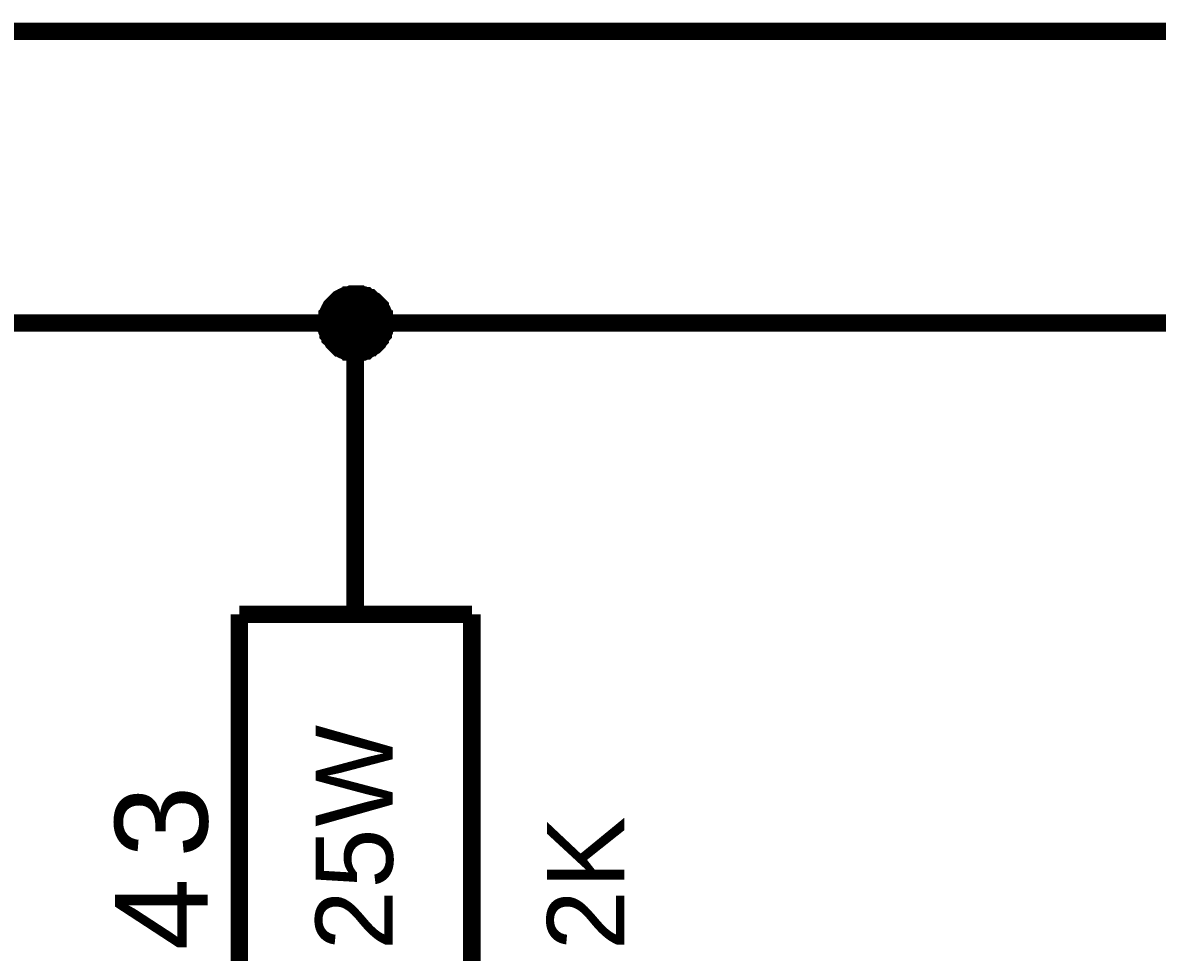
# Model space of a CAD drawing. Header units: millimetres. Extents: x -2024 to 917, y -725 to 13.
# Drawn here: x 426.39 to 445.85, y -172.08 to -156.13 of the extents above; entities that cross this region are included whole.
import ezdxf

# ---------------------------------------------------------------- set-up
doc = ezdxf.new("R2010")
doc.units = ezdxf.units.MM
doc.layers.add('Sheet', color=255, linetype='Continuous')
doc.styles.get("Standard").update_dxf_attribs({"font": 'arial.ttf'})

msp = doc.modelspace()

# ---------------------------------------------------------------- linework, layer by layer
at = {"layer": 'Sheet'}
for points, const_width in [([(402.115, -156.281), (424.608, -156.281), (499.568, -156.281), (509.565, -156.281), (557.034, -156.281)], 0.3), ([(431.593, -161.282), (431.593, -161.265), (431.593, -161.232), (431.593, -161.216), (431.61, -161.183), (431.61, -161.166), (431.61, -161.133), (431.626, -161.116), (431.626, -161.1), (431.643, -161.067), (431.659, -161.05), (431.659, -161.034), (431.676, -161), (431.692, -160.984), (431.709, -160.967), (431.725, -160.951), (431.742, -160.934), (431.758, -160.918), (431.775, -160.901), (431.792, -160.884), (431.808, -160.868), (431.841, -160.851), (431.858, -160.851), (431.874, -160.835), (431.907, -160.818), (431.924, -160.818), (431.941, -160.802), (431.974, -160.802), (431.99, -160.802), (432.023, -160.785), (432.04, -160.785), (432.073, -160.785), (432.089, -160.785)], 0.3), ([(431.593, -161.282), (431.593, -161.265), (431.593, -161.232), (431.593, -161.216), (431.61, -161.183), (431.61, -161.166), (431.61, -161.133), (431.626, -161.116), (431.626, -161.1), (431.643, -161.067), (431.659, -161.05), (431.659, -161.034), (431.676, -161), (431.692, -160.984), (431.709, -160.967), (431.725, -160.951), (431.742, -160.934), (431.758, -160.918), (431.775, -160.901), (431.792, -160.884), (431.808, -160.868), (431.841, -160.851), (431.858, -160.851), (431.874, -160.835), (431.907, -160.818), (431.924, -160.818), (431.941, -160.802), (431.974, -160.802), (431.99, -160.802), (432.023, -160.785), (432.04, -160.785), (432.073, -160.785), (432.089, -160.785)], 0.3), ([(431.593, -161.282), (431.593, -161.265), (431.593, -161.232), (431.593, -161.216), (431.61, -161.183), (431.61, -161.166), (431.61, -161.133), (431.626, -161.116), (431.626, -161.1), (431.643, -161.067), (431.659, -161.05), (431.659, -161.034), (431.676, -161), (431.692, -160.984), (431.709, -160.967), (431.725, -160.951), (431.742, -160.934), (431.758, -160.918), (431.775, -160.901), (431.792, -160.884), (431.808, -160.868), (431.841, -160.851), (431.858, -160.851), (431.874, -160.835), (431.907, -160.818), (431.924, -160.818), (431.941, -160.802), (431.974, -160.802), (431.99, -160.802), (432.023, -160.785), (432.04, -160.785), (432.073, -160.785), (432.089, -160.785)], 0.3), ([(431.593, -161.282), (431.593, -161.265), (431.593, -161.232), (431.593, -161.216), (431.61, -161.183), (431.61, -161.166), (431.61, -161.133), (431.626, -161.116), (431.626, -161.1), (431.643, -161.067), (431.659, -161.05), (431.659, -161.034), (431.676, -161), (431.692, -160.984), (431.709, -160.967), (431.725, -160.951), (431.742, -160.934), (431.758, -160.918), (431.775, -160.901), (431.792, -160.884), (431.808, -160.868), (431.841, -160.851), (431.858, -160.851), (431.874, -160.835), (431.907, -160.818), (431.924, -160.818), (431.941, -160.802), (431.974, -160.802), (431.99, -160.802), (432.023, -160.785), (432.04, -160.785), (432.073, -160.785), (432.089, -160.785)], 0.3), ([(431.593, -161.282), (431.593, -161.265), (431.593, -161.232), (431.593, -161.216), (431.61, -161.183), (431.61, -161.166), (431.61, -161.133), (431.626, -161.116), (431.626, -161.1), (431.643, -161.067), (431.659, -161.05), (431.659, -161.034), (431.676, -161), (431.692, -160.984), (431.709, -160.967), (431.725, -160.951), (431.742, -160.934), (431.758, -160.918), (431.775, -160.901), (431.792, -160.884), (431.808, -160.868), (431.841, -160.851), (431.858, -160.851), (431.874, -160.835), (431.907, -160.818), (431.924, -160.818), (431.941, -160.802), (431.974, -160.802), (431.99, -160.802), (432.023, -160.785), (432.04, -160.785), (432.073, -160.785), (432.089, -160.785)], 0.0991), ([(431.593, -161.282), (431.593, -161.265), (431.593, -161.232), (431.593, -161.216), (431.61, -161.183), (431.61, -161.166), (431.61, -161.133), (431.626, -161.116), (431.626, -161.1), (431.643, -161.067), (431.659, -161.05), (431.659, -161.034), (431.676, -161), (431.692, -160.984), (431.709, -160.967), (431.725, -160.951), (431.742, -160.934), (431.758, -160.918), (431.775, -160.901), (431.792, -160.884), (431.808, -160.868), (431.841, -160.851), (431.858, -160.851), (431.874, -160.835), (431.907, -160.818), (431.924, -160.818), (431.941, -160.802), (431.974, -160.802), (431.99, -160.802), (432.023, -160.785), (432.04, -160.785), (432.073, -160.785), (432.089, -160.785)], 0.0991), ([(431.593, -161.282), (431.593, -161.265), (431.593, -161.232), (431.593, -161.216), (431.61, -161.183), (431.61, -161.166), (431.61, -161.133), (431.626, -161.116), (431.626, -161.1), (431.643, -161.067), (431.659, -161.05), (431.659, -161.034), (431.676, -161), (431.692, -160.984), (431.709, -160.967), (431.725, -160.951), (431.742, -160.934), (431.758, -160.918), (431.775, -160.901), (431.792, -160.884), (431.808, -160.868), (431.841, -160.851), (431.858, -160.851), (431.874, -160.835), (431.907, -160.818), (431.924, -160.818), (431.941, -160.802), (431.974, -160.802), (431.99, -160.802), (432.023, -160.785), (432.04, -160.785), (432.073, -160.785), (432.089, -160.785)], 0.0991), ([(431.593, -161.282), (431.593, -161.265), (431.593, -161.232), (431.593, -161.216), (431.61, -161.183), (431.61, -161.166), (431.61, -161.133), (431.626, -161.116), (431.626, -161.1), (431.643, -161.067), (431.659, -161.05), (431.659, -161.034), (431.676, -161), (431.692, -160.984), (431.709, -160.967), (431.725, -160.951), (431.742, -160.934), (431.758, -160.918), (431.775, -160.901), (431.792, -160.884), (431.808, -160.868), (431.841, -160.851), (431.858, -160.851), (431.874, -160.835), (431.907, -160.818), (431.924, -160.818), (431.941, -160.802), (431.974, -160.802), (431.99, -160.802), (432.023, -160.785), (432.04, -160.785), (432.073, -160.785), (432.089, -160.785)], 0.0991), ([(432.089, -160.785), (432.089, -160.785)], 0.3), ([(432.089, -160.785), (432.123, -160.785), (432.139, -160.785), (432.172, -160.785), (432.189, -160.802), (432.222, -160.802), (432.238, -160.802), (432.272, -160.818), (432.288, -160.818), (432.305, -160.835), (432.338, -160.851), (432.354, -160.851), (432.371, -160.868), (432.387, -160.884), (432.421, -160.901), (432.437, -160.918), (432.454, -160.934), (432.47, -160.951), (432.487, -160.967), (432.503, -160.984), (432.52, -161), (432.52, -161.034), (432.536, -161.05), (432.553, -161.067), (432.569, -161.1), (432.569, -161.116), (432.586, -161.133), (432.586, -161.166), (432.586, -161.183), (432.603, -161.216), (432.603, -161.232), (432.603, -161.265), (432.603, -161.282)], 0.3), ([(432.089, -160.785), (432.089, -160.785)], 0.3), ([(432.089, -160.785), (432.123, -160.785), (432.139, -160.785), (432.172, -160.785), (432.189, -160.802), (432.222, -160.802), (432.238, -160.802), (432.272, -160.818), (432.288, -160.818), (432.305, -160.835), (432.338, -160.851), (432.354, -160.851), (432.371, -160.868), (432.387, -160.884), (432.421, -160.901), (432.437, -160.918), (432.454, -160.934), (432.47, -160.951), (432.487, -160.967), (432.503, -160.984), (432.52, -161), (432.52, -161.034), (432.536, -161.05), (432.553, -161.067), (432.569, -161.1), (432.569, -161.116), (432.586, -161.133), (432.586, -161.166), (432.586, -161.183), (432.603, -161.216), (432.603, -161.232), (432.603, -161.265), (432.603, -161.282)], 0.3), ([(432.089, -160.785), (432.089, -160.785)], 0.3), ([(432.089, -160.785), (432.123, -160.785), (432.139, -160.785), (432.172, -160.785), (432.189, -160.802), (432.222, -160.802), (432.238, -160.802), (432.272, -160.818), (432.288, -160.818), (432.305, -160.835), (432.338, -160.851), (432.354, -160.851), (432.371, -160.868), (432.387, -160.884), (432.421, -160.901), (432.437, -160.918), (432.454, -160.934), (432.47, -160.951), (432.487, -160.967), (432.503, -160.984), (432.52, -161), (432.52, -161.034), (432.536, -161.05), (432.553, -161.067), (432.569, -161.1), (432.569, -161.116), (432.586, -161.133), (432.586, -161.166), (432.586, -161.183), (432.603, -161.216), (432.603, -161.232), (432.603, -161.265), (432.603, -161.282)], 0.3), ([(432.089, -160.785), (432.089, -160.785)], 0.3), ([(432.089, -160.785), (432.123, -160.785), (432.139, -160.785), (432.172, -160.785), (432.189, -160.802), (432.222, -160.802), (432.238, -160.802), (432.272, -160.818), (432.288, -160.818), (432.305, -160.835), (432.338, -160.851), (432.354, -160.851), (432.371, -160.868), (432.387, -160.884), (432.421, -160.901), (432.437, -160.918), (432.454, -160.934), (432.47, -160.951), (432.487, -160.967), (432.503, -160.984), (432.52, -161), (432.52, -161.034), (432.536, -161.05), (432.553, -161.067), (432.569, -161.1), (432.569, -161.116), (432.586, -161.133), (432.586, -161.166), (432.586, -161.183), (432.603, -161.216), (432.603, -161.232), (432.603, -161.265), (432.603, -161.282)], 0.3), ([(432.089, -160.785), (432.089, -160.785)], 0.0991), ([(432.089, -160.785), (432.123, -160.785), (432.139, -160.785), (432.172, -160.785), (432.189, -160.802), (432.222, -160.802), (432.238, -160.802), (432.272, -160.818), (432.288, -160.818), (432.305, -160.835), (432.338, -160.851), (432.354, -160.851), (432.371, -160.868), (432.387, -160.884), (432.421, -160.901), (432.437, -160.918), (432.454, -160.934), (432.47, -160.951), (432.487, -160.967), (432.503, -160.984), (432.52, -161), (432.52, -161.034), (432.536, -161.05), (432.553, -161.067), (432.569, -161.1), (432.569, -161.116), (432.586, -161.133), (432.586, -161.166), (432.586, -161.183), (432.603, -161.216), (432.603, -161.232), (432.603, -161.265), (432.603, -161.282)], 0.0991), ([(432.089, -160.785), (432.089, -160.785)], 0.0991), ([(432.089, -160.785), (432.123, -160.785), (432.139, -160.785), (432.172, -160.785), (432.189, -160.802), (432.222, -160.802), (432.238, -160.802), (432.272, -160.818), (432.288, -160.818), (432.305, -160.835), (432.338, -160.851), (432.354, -160.851), (432.371, -160.868), (432.387, -160.884), (432.421, -160.901), (432.437, -160.918), (432.454, -160.934), (432.47, -160.951), (432.487, -160.967), (432.503, -160.984), (432.52, -161), (432.52, -161.034), (432.536, -161.05), (432.553, -161.067), (432.569, -161.1), (432.569, -161.116), (432.586, -161.133), (432.586, -161.166), (432.586, -161.183), (432.603, -161.216), (432.603, -161.232), (432.603, -161.265), (432.603, -161.282)], 0.0991), ([(432.089, -160.785), (432.089, -160.785)], 0.0991), ([(432.089, -160.785), (432.123, -160.785), (432.139, -160.785), (432.172, -160.785), (432.189, -160.802), (432.222, -160.802), (432.238, -160.802), (432.272, -160.818), (432.288, -160.818), (432.305, -160.835), (432.338, -160.851), (432.354, -160.851), (432.371, -160.868), (432.387, -160.884), (432.421, -160.901), (432.437, -160.918), (432.454, -160.934), (432.47, -160.951), (432.487, -160.967), (432.503, -160.984), (432.52, -161), (432.52, -161.034), (432.536, -161.05), (432.553, -161.067), (432.569, -161.1), (432.569, -161.116), (432.586, -161.133), (432.586, -161.166), (432.586, -161.183), (432.603, -161.216), (432.603, -161.232), (432.603, -161.265), (432.603, -161.282)], 0.0991), ([(432.089, -160.785), (432.089, -160.785)], 0.0991), ([(432.089, -160.785), (432.123, -160.785), (432.139, -160.785), (432.172, -160.785), (432.189, -160.802), (432.222, -160.802), (432.238, -160.802), (432.272, -160.818), (432.288, -160.818), (432.305, -160.835), (432.338, -160.851), (432.354, -160.851), (432.371, -160.868), (432.387, -160.884), (432.421, -160.901), (432.437, -160.918), (432.454, -160.934), (432.47, -160.951), (432.487, -160.967), (432.503, -160.984), (432.52, -161), (432.52, -161.034), (432.536, -161.05), (432.553, -161.067), (432.569, -161.1), (432.569, -161.116), (432.586, -161.133), (432.586, -161.166), (432.586, -161.183), (432.603, -161.216), (432.603, -161.232), (432.603, -161.265), (432.603, -161.282)], 0.0991), ([(337.136, -166.283), (337.136, -161.282), (412.112, -161.282), (432.089, -161.282), (452.083, -161.282), (479.575, -161.282), (557.034, -161.282)], 0.3), ([(432.089, -161.795), (432.073, -161.795), (432.04, -161.795), (432.023, -161.795), (431.99, -161.779), (431.974, -161.779), (431.941, -161.779), (431.924, -161.762), (431.907, -161.762), (431.874, -161.746), (431.858, -161.729), (431.841, -161.712), (431.808, -161.712), (431.792, -161.696), (431.775, -161.679), (431.758, -161.663), (431.742, -161.646), (431.725, -161.63), (431.709, -161.613), (431.692, -161.58), (431.676, -161.563), (431.659, -161.547), (431.659, -161.53), (431.643, -161.497), (431.626, -161.481), (431.626, -161.464), (431.61, -161.431), (431.61, -161.414), (431.61, -161.381), (431.593, -161.365), (431.593, -161.332), (431.593, -161.315), (431.593, -161.282)], 0.3), ([(431.593, -161.282), (431.593, -161.282)], 0.3), ([(432.089, -161.795), (432.073, -161.795), (432.04, -161.795), (432.023, -161.795), (431.99, -161.779), (431.974, -161.779), (431.941, -161.779), (431.924, -161.762), (431.907, -161.762), (431.874, -161.746), (431.858, -161.729), (431.841, -161.712), (431.808, -161.712), (431.792, -161.696), (431.775, -161.679), (431.758, -161.663), (431.742, -161.646), (431.725, -161.63), (431.709, -161.613), (431.692, -161.58), (431.676, -161.563), (431.659, -161.547), (431.659, -161.53), (431.643, -161.497), (431.626, -161.481), (431.626, -161.464), (431.61, -161.431), (431.61, -161.414), (431.61, -161.381), (431.593, -161.365), (431.593, -161.332), (431.593, -161.315), (431.593, -161.282)], 0.3), ([(431.593, -161.282), (431.593, -161.282)], 0.3), ([(432.089, -161.795), (432.073, -161.795), (432.04, -161.795), (432.023, -161.795), (431.99, -161.779), (431.974, -161.779), (431.941, -161.779), (431.924, -161.762), (431.907, -161.762), (431.874, -161.746), (431.858, -161.729), (431.841, -161.712), (431.808, -161.712), (431.792, -161.696), (431.775, -161.679), (431.758, -161.663), (431.742, -161.646), (431.725, -161.63), (431.709, -161.613), (431.692, -161.58), (431.676, -161.563), (431.659, -161.547), (431.659, -161.53), (431.643, -161.497), (431.626, -161.481), (431.626, -161.464), (431.61, -161.431), (431.61, -161.414), (431.61, -161.381), (431.593, -161.365), (431.593, -161.332), (431.593, -161.315), (431.593, -161.282)], 0.3), ([(431.593, -161.282), (431.593, -161.282)], 0.3), ([(432.089, -161.795), (432.073, -161.795), (432.04, -161.795), (432.023, -161.795), (431.99, -161.779), (431.974, -161.779), (431.941, -161.779), (431.924, -161.762), (431.907, -161.762), (431.874, -161.746), (431.858, -161.729), (431.841, -161.712), (431.808, -161.712), (431.792, -161.696), (431.775, -161.679), (431.758, -161.663), (431.742, -161.646), (431.725, -161.63), (431.709, -161.613), (431.692, -161.58), (431.676, -161.563), (431.659, -161.547), (431.659, -161.53), (431.643, -161.497), (431.626, -161.481), (431.626, -161.464), (431.61, -161.431), (431.61, -161.414), (431.61, -161.381), (431.593, -161.365), (431.593, -161.332), (431.593, -161.315), (431.593, -161.282)], 0.3), ([(431.593, -161.282), (431.593, -161.282)], 0.3), ([(432.089, -161.282), (432.089, -163.782)], 0.3), ([(432.603, -161.282), (432.603, -161.315), (432.603, -161.332), (432.603, -161.365), (432.586, -161.381), (432.586, -161.414), (432.586, -161.431), (432.569, -161.464), (432.569, -161.481), (432.553, -161.497), (432.536, -161.53), (432.52, -161.547), (432.52, -161.563), (432.503, -161.58), (432.487, -161.613), (432.47, -161.63), (432.454, -161.646), (432.437, -161.663), (432.421, -161.679), (432.387, -161.696), (432.371, -161.712), (432.354, -161.712), (432.338, -161.729), (432.305, -161.746), (432.288, -161.762), (432.272, -161.762), (432.238, -161.779), (432.222, -161.779), (432.189, -161.779), (432.172, -161.795), (432.139, -161.795), (432.123, -161.795), (432.089, -161.795)], 0.3), ([(432.603, -161.282), (432.603, -161.315), (432.603, -161.332), (432.603, -161.365), (432.586, -161.381), (432.586, -161.414), (432.586, -161.431), (432.569, -161.464), (432.569, -161.481), (432.553, -161.497), (432.536, -161.53), (432.52, -161.547), (432.52, -161.563), (432.503, -161.58), (432.487, -161.613), (432.47, -161.63), (432.454, -161.646), (432.437, -161.663), (432.421, -161.679), (432.387, -161.696), (432.371, -161.712), (432.354, -161.712), (432.338, -161.729), (432.305, -161.746), (432.288, -161.762), (432.272, -161.762), (432.238, -161.779), (432.222, -161.779), (432.189, -161.779), (432.172, -161.795), (432.139, -161.795), (432.123, -161.795), (432.089, -161.795)], 0.3), ([(432.603, -161.282), (432.603, -161.315), (432.603, -161.332), (432.603, -161.365), (432.586, -161.381), (432.586, -161.414), (432.586, -161.431), (432.569, -161.464), (432.569, -161.481), (432.553, -161.497), (432.536, -161.53), (432.52, -161.547), (432.52, -161.563), (432.503, -161.58), (432.487, -161.613), (432.47, -161.63), (432.454, -161.646), (432.437, -161.663), (432.421, -161.679), (432.387, -161.696), (432.371, -161.712), (432.354, -161.712), (432.338, -161.729), (432.305, -161.746), (432.288, -161.762), (432.272, -161.762), (432.238, -161.779), (432.222, -161.779), (432.189, -161.779), (432.172, -161.795), (432.139, -161.795), (432.123, -161.795), (432.089, -161.795)], 0.3), ([(432.603, -161.282), (432.603, -161.315), (432.603, -161.332), (432.603, -161.365), (432.586, -161.381), (432.586, -161.414), (432.586, -161.431), (432.569, -161.464), (432.569, -161.481), (432.553, -161.497), (432.536, -161.53), (432.52, -161.547), (432.52, -161.563), (432.503, -161.58), (432.487, -161.613), (432.47, -161.63), (432.454, -161.646), (432.437, -161.663), (432.421, -161.679), (432.387, -161.696), (432.371, -161.712), (432.354, -161.712), (432.338, -161.729), (432.305, -161.746), (432.288, -161.762), (432.272, -161.762), (432.238, -161.779), (432.222, -161.779), (432.189, -161.779), (432.172, -161.795), (432.139, -161.795), (432.123, -161.795), (432.089, -161.795)], 0.3), ([(432.603, -161.282), (432.603, -161.282), (432.603, -161.282), (432.603, -161.282), (432.603, -161.282), (432.603, -161.282), (432.603, -161.282), (432.603, -161.282), (432.603, -161.282), (432.603, -161.282), (432.603, -161.282), (432.603, -161.282), (432.603, -161.282), (432.603, -161.282), (432.603, -161.282), (432.603, -161.282), (432.603, -161.282), (432.603, -161.282), (432.603, -161.282), (432.603, -161.282), (432.603, -161.282), (432.603, -161.282), (432.603, -161.282), (432.603, -161.282), (432.603, -161.282), (432.603, -161.282), (432.603, -161.282), (432.603, -161.282), (432.603, -161.282), (432.603, -161.282), (432.603, -161.282), (432.603, -161.282), (432.603, -161.282)], 0.3), ([(432.603, -161.282), (432.603, -161.282)], 0.3), ([(432.603, -161.282), (432.603, -161.282), (432.603, -161.282), (432.603, -161.282), (432.603, -161.282), (432.603, -161.282), (432.603, -161.282), (432.603, -161.282), (432.603, -161.282), (432.603, -161.282), (432.603, -161.282), (432.603, -161.282), (432.603, -161.282), (432.603, -161.282), (432.603, -161.282), (432.603, -161.282), (432.603, -161.282), (432.603, -161.282), (432.603, -161.282), (432.603, -161.282), (432.603, -161.282), (432.603, -161.282), (432.603, -161.282), (432.603, -161.282), (432.603, -161.282), (432.603, -161.282), (432.603, -161.282), (432.603, -161.282), (432.603, -161.282), (432.603, -161.282), (432.603, -161.282), (432.603, -161.282), (432.603, -161.282)], 0.3), ([(432.603, -161.282), (432.603, -161.282)], 0.3), ([(432.603, -161.282), (432.603, -161.282), (432.603, -161.282), (432.603, -161.282), (432.603, -161.282), (432.603, -161.282), (432.603, -161.282), (432.603, -161.282), (432.603, -161.282), (432.603, -161.282), (432.603, -161.282), (432.603, -161.282), (432.603, -161.282), (432.603, -161.282), (432.603, -161.282), (432.603, -161.282), (432.603, -161.282), (432.603, -161.282), (432.603, -161.282), (432.603, -161.282), (432.603, -161.282), (432.603, -161.282), (432.603, -161.282), (432.603, -161.282), (432.603, -161.282), (432.603, -161.282), (432.603, -161.282), (432.603, -161.282), (432.603, -161.282), (432.603, -161.282), (432.603, -161.282), (432.603, -161.282), (432.603, -161.282)], 0.3), ([(432.603, -161.282), (432.603, -161.282)], 0.3), ([(432.603, -161.282), (432.603, -161.282), (432.603, -161.282), (432.603, -161.282), (432.603, -161.282), (432.603, -161.282), (432.603, -161.282), (432.603, -161.282), (432.603, -161.282), (432.603, -161.282), (432.603, -161.282), (432.603, -161.282), (432.603, -161.282), (432.603, -161.282), (432.603, -161.282), (432.603, -161.282), (432.603, -161.282), (432.603, -161.282), (432.603, -161.282), (432.603, -161.282), (432.603, -161.282), (432.603, -161.282), (432.603, -161.282), (432.603, -161.282), (432.603, -161.282), (432.603, -161.282), (432.603, -161.282), (432.603, -161.282), (432.603, -161.282), (432.603, -161.282), (432.603, -161.282), (432.603, -161.282), (432.603, -161.282)], 0.3), ([(432.603, -161.282), (432.603, -161.282)], 0.3), ([(432.089, -161.795), (432.073, -161.795), (432.04, -161.795), (432.023, -161.795), (431.99, -161.779), (431.974, -161.779), (431.941, -161.779), (431.924, -161.762), (431.907, -161.762), (431.874, -161.746), (431.858, -161.729), (431.841, -161.712), (431.808, -161.712), (431.792, -161.696), (431.775, -161.679), (431.758, -161.663), (431.742, -161.646), (431.725, -161.63), (431.709, -161.613), (431.692, -161.58), (431.676, -161.563), (431.659, -161.547), (431.659, -161.53), (431.643, -161.497), (431.626, -161.481), (431.626, -161.464), (431.61, -161.431), (431.61, -161.414), (431.61, -161.381), (431.593, -161.365), (431.593, -161.332), (431.593, -161.315), (431.593, -161.282)], 0.0991), ([(431.593, -161.282), (431.593, -161.282)], 0.0991), ([(432.089, -161.795), (432.073, -161.795), (432.04, -161.795), (432.023, -161.795), (431.99, -161.779), (431.974, -161.779), (431.941, -161.779), (431.924, -161.762), (431.907, -161.762), (431.874, -161.746), (431.858, -161.729), (431.841, -161.712), (431.808, -161.712), (431.792, -161.696), (431.775, -161.679), (431.758, -161.663), (431.742, -161.646), (431.725, -161.63), (431.709, -161.613), (431.692, -161.58), (431.676, -161.563), (431.659, -161.547), (431.659, -161.53), (431.643, -161.497), (431.626, -161.481), (431.626, -161.464), (431.61, -161.431), (431.61, -161.414), (431.61, -161.381), (431.593, -161.365), (431.593, -161.332), (431.593, -161.315), (431.593, -161.282)], 0.0991), ([(431.593, -161.282), (431.593, -161.282)], 0.0991), ([(432.089, -161.795), (432.073, -161.795), (432.04, -161.795), (432.023, -161.795), (431.99, -161.779), (431.974, -161.779), (431.941, -161.779), (431.924, -161.762), (431.907, -161.762), (431.874, -161.746), (431.858, -161.729), (431.841, -161.712), (431.808, -161.712), (431.792, -161.696), (431.775, -161.679), (431.758, -161.663), (431.742, -161.646), (431.725, -161.63), (431.709, -161.613), (431.692, -161.58), (431.676, -161.563), (431.659, -161.547), (431.659, -161.53), (431.643, -161.497), (431.626, -161.481), (431.626, -161.464), (431.61, -161.431), (431.61, -161.414), (431.61, -161.381), (431.593, -161.365), (431.593, -161.332), (431.593, -161.315), (431.593, -161.282)], 0.0991), ([(431.593, -161.282), (431.593, -161.282)], 0.0991), ([(432.089, -161.795), (432.073, -161.795), (432.04, -161.795), (432.023, -161.795), (431.99, -161.779), (431.974, -161.779), (431.941, -161.779), (431.924, -161.762), (431.907, -161.762), (431.874, -161.746), (431.858, -161.729), (431.841, -161.712), (431.808, -161.712), (431.792, -161.696), (431.775, -161.679), (431.758, -161.663), (431.742, -161.646), (431.725, -161.63), (431.709, -161.613), (431.692, -161.58), (431.676, -161.563), (431.659, -161.547), (431.659, -161.53), (431.643, -161.497), (431.626, -161.481), (431.626, -161.464), (431.61, -161.431), (431.61, -161.414), (431.61, -161.381), (431.593, -161.365), (431.593, -161.332), (431.593, -161.315), (431.593, -161.282)], 0.0991), ([(431.593, -161.282), (431.593, -161.282)], 0.0991), ([(432.603, -161.282), (432.603, -161.315), (432.603, -161.332), (432.603, -161.365), (432.586, -161.381), (432.586, -161.414), (432.586, -161.431), (432.569, -161.464), (432.569, -161.481), (432.553, -161.497), (432.536, -161.53), (432.52, -161.547), (432.52, -161.563), (432.503, -161.58), (432.487, -161.613), (432.47, -161.63), (432.454, -161.646), (432.437, -161.663), (432.421, -161.679), (432.387, -161.696), (432.371, -161.712), (432.354, -161.712), (432.338, -161.729), (432.305, -161.746), (432.288, -161.762), (432.272, -161.762), (432.238, -161.779), (432.222, -161.779), (432.189, -161.779), (432.172, -161.795), (432.139, -161.795), (432.123, -161.795), (432.089, -161.795)], 0.0991), ([(432.603, -161.282), (432.603, -161.315), (432.603, -161.332), (432.603, -161.365), (432.586, -161.381), (432.586, -161.414), (432.586, -161.431), (432.569, -161.464), (432.569, -161.481), (432.553, -161.497), (432.536, -161.53), (432.52, -161.547), (432.52, -161.563), (432.503, -161.58), (432.487, -161.613), (432.47, -161.63), (432.454, -161.646), (432.437, -161.663), (432.421, -161.679), (432.387, -161.696), (432.371, -161.712), (432.354, -161.712), (432.338, -161.729), (432.305, -161.746), (432.288, -161.762), (432.272, -161.762), (432.238, -161.779), (432.222, -161.779), (432.189, -161.779), (432.172, -161.795), (432.139, -161.795), (432.123, -161.795), (432.089, -161.795)], 0.0991), ([(432.603, -161.282), (432.603, -161.315), (432.603, -161.332), (432.603, -161.365), (432.586, -161.381), (432.586, -161.414), (432.586, -161.431), (432.569, -161.464), (432.569, -161.481), (432.553, -161.497), (432.536, -161.53), (432.52, -161.547), (432.52, -161.563), (432.503, -161.58), (432.487, -161.613), (432.47, -161.63), (432.454, -161.646), (432.437, -161.663), (432.421, -161.679), (432.387, -161.696), (432.371, -161.712), (432.354, -161.712), (432.338, -161.729), (432.305, -161.746), (432.288, -161.762), (432.272, -161.762), (432.238, -161.779), (432.222, -161.779), (432.189, -161.779), (432.172, -161.795), (432.139, -161.795), (432.123, -161.795), (432.089, -161.795)], 0.0991), ([(432.603, -161.282), (432.603, -161.315), (432.603, -161.332), (432.603, -161.365), (432.586, -161.381), (432.586, -161.414), (432.586, -161.431), (432.569, -161.464), (432.569, -161.481), (432.553, -161.497), (432.536, -161.53), (432.52, -161.547), (432.52, -161.563), (432.503, -161.58), (432.487, -161.613), (432.47, -161.63), (432.454, -161.646), (432.437, -161.663), (432.421, -161.679), (432.387, -161.696), (432.371, -161.712), (432.354, -161.712), (432.338, -161.729), (432.305, -161.746), (432.288, -161.762), (432.272, -161.762), (432.238, -161.779), (432.222, -161.779), (432.189, -161.779), (432.172, -161.795), (432.139, -161.795), (432.123, -161.795), (432.089, -161.795)], 0.0991), ([(432.603, -161.282), (432.603, -161.282), (432.603, -161.282), (432.603, -161.282), (432.603, -161.282), (432.603, -161.282), (432.603, -161.282), (432.603, -161.282), (432.603, -161.282), (432.603, -161.282), (432.603, -161.282), (432.603, -161.282), (432.603, -161.282), (432.603, -161.282), (432.603, -161.282), (432.603, -161.282), (432.603, -161.282), (432.603, -161.282), (432.603, -161.282), (432.603, -161.282), (432.603, -161.282), (432.603, -161.282), (432.603, -161.282), (432.603, -161.282), (432.603, -161.282), (432.603, -161.282), (432.603, -161.282), (432.603, -161.282), (432.603, -161.282), (432.603, -161.282), (432.603, -161.282), (432.603, -161.282), (432.603, -161.282)], 0.0991), ([(432.603, -161.282), (432.603, -161.282)], 0.0991), ([(432.603, -161.282), (432.603, -161.282), (432.603, -161.282), (432.603, -161.282), (432.603, -161.282), (432.603, -161.282), (432.603, -161.282), (432.603, -161.282), (432.603, -161.282), (432.603, -161.282), (432.603, -161.282), (432.603, -161.282), (432.603, -161.282), (432.603, -161.282), (432.603, -161.282), (432.603, -161.282), (432.603, -161.282), (432.603, -161.282), (432.603, -161.282), (432.603, -161.282), (432.603, -161.282), (432.603, -161.282), (432.603, -161.282), (432.603, -161.282), (432.603, -161.282), (432.603, -161.282), (432.603, -161.282), (432.603, -161.282), (432.603, -161.282), (432.603, -161.282), (432.603, -161.282), (432.603, -161.282), (432.603, -161.282)], 0.0991), ([(432.603, -161.282), (432.603, -161.282)], 0.0991), ([(432.603, -161.282), (432.603, -161.282), (432.603, -161.282), (432.603, -161.282), (432.603, -161.282), (432.603, -161.282), (432.603, -161.282), (432.603, -161.282), (432.603, -161.282), (432.603, -161.282), (432.603, -161.282), (432.603, -161.282), (432.603, -161.282), (432.603, -161.282), (432.603, -161.282), (432.603, -161.282), (432.603, -161.282), (432.603, -161.282), (432.603, -161.282), (432.603, -161.282), (432.603, -161.282), (432.603, -161.282), (432.603, -161.282), (432.603, -161.282), (432.603, -161.282), (432.603, -161.282), (432.603, -161.282), (432.603, -161.282), (432.603, -161.282), (432.603, -161.282), (432.603, -161.282), (432.603, -161.282), (432.603, -161.282)], 0.0991), ([(432.603, -161.282), (432.603, -161.282)], 0.0991), ([(432.603, -161.282), (432.603, -161.282), (432.603, -161.282), (432.603, -161.282), (432.603, -161.282), (432.603, -161.282), (432.603, -161.282), (432.603, -161.282), (432.603, -161.282), (432.603, -161.282), (432.603, -161.282), (432.603, -161.282), (432.603, -161.282), (432.603, -161.282), (432.603, -161.282), (432.603, -161.282), (432.603, -161.282), (432.603, -161.282), (432.603, -161.282), (432.603, -161.282), (432.603, -161.282), (432.603, -161.282), (432.603, -161.282), (432.603, -161.282), (432.603, -161.282), (432.603, -161.282), (432.603, -161.282), (432.603, -161.282), (432.603, -161.282), (432.603, -161.282), (432.603, -161.282), (432.603, -161.282), (432.603, -161.282)], 0.0991), ([(432.603, -161.282), (432.603, -161.282)], 0.0991), ([(432.089, -166.283), (432.089, -163.782)], 0.3), ([(430.103, -166.283), (434.092, -166.283)], 0.3), ([(430.103, -176.284), (430.103, -166.283)], 0.3), ([(434.092, -176.284), (434.092, -166.283)], 0.3)]:
    msp.add_lwpolyline(points, dxfattribs=dict(at, const_width=const_width))
at = {"layer": 'Sheet', "const_width": 0.508}
msp.add_lwpolyline([(431.835, -161.282, 1), (432.343, -161.282, 1)], format="xyb", close=True, dxfattribs=at)

# ---------------------------------------------------------------- texts
at = {"layer": 'Sheet'}
for s, height, p in [('W', 1.325, (432.735, -169.926)), ('3', 1.59, (429.557, -170.456)), ('K', 1.325, (436.707, -170.985)), ('5', 1.325, (432.735, -170.985)), ('4', 1.59, (429.557, -172.045)), ('2', 1.325, (432.735, -172.045)), ('2', 1.325, (436.707, -172.045))]:
    msp.add_text(s, height=height, rotation=90, dxfattribs=at).set_placement(p)

doc.saveas('drawing.dxf')
